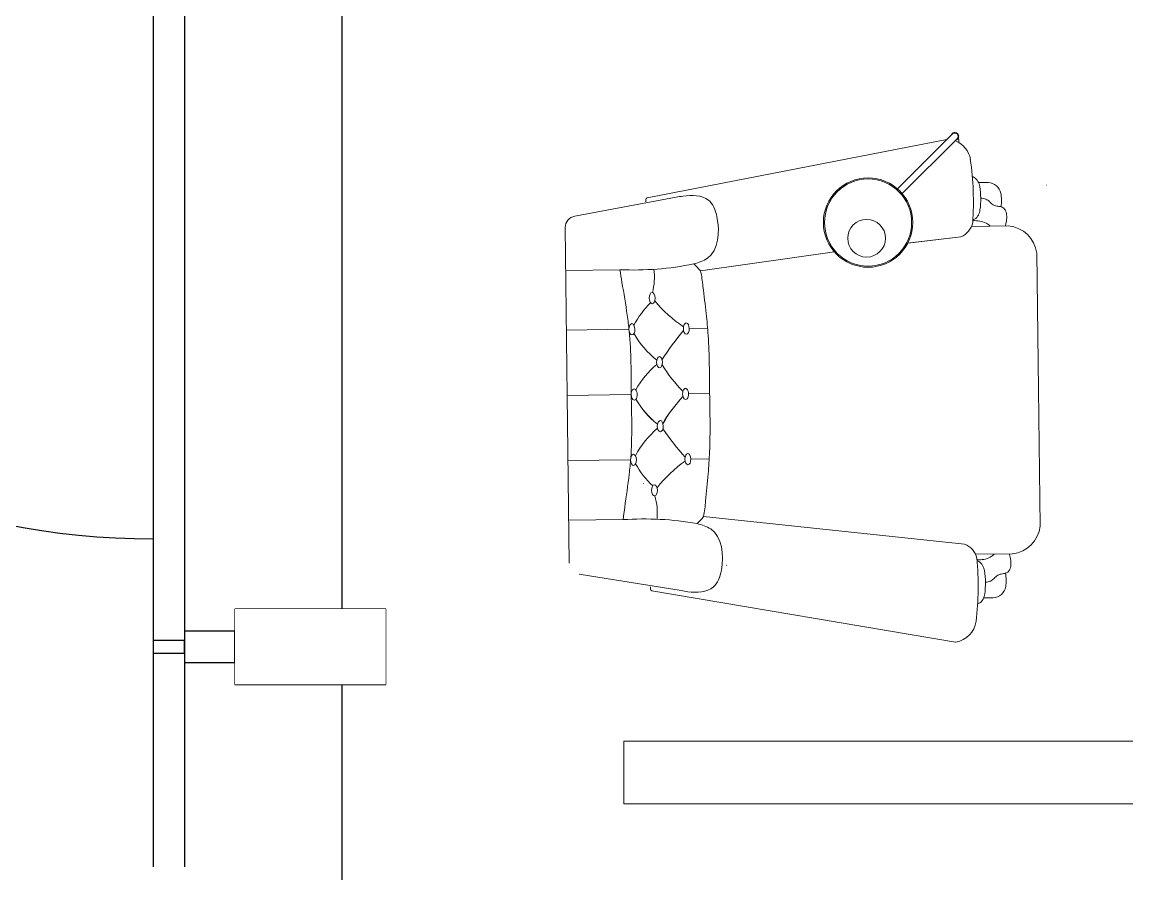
# Model space of a CAD drawing. Header units: centimetres. Extents: x -72470 to -43129, y -18750 to -16337.
# Drawn here: x -63673.7 to -63497.9, y -18426.5 to -18290.1 of the extents above; entities that cross this region are included whole.
import ezdxf

# ---------------------------------------------------------------- set-up
doc = ezdxf.new("R2010")
doc.units = ezdxf.units.CM
doc.header["$MEASUREMENT"] = 0
for name, color, linetype in [('11-021_3001-BLOK_B_ZEMIN_KAT$0$2DCAM1', 6, 'Continuous'), ('11-021_3001-BLOK_B_ZEMIN_KAT$0$2DKAPI', 180, 'Continuous'), ('11-021_3001-BLOK_B_ZEMIN_KAT$0$2DKONST1', 6, 'Continuous')]:
    doc.layers.add(name, color=color, linetype=linetype)
doc.layers.add('TEFRIS', color=30, linetype='Continuous', lineweight=9)

msp = doc.modelspace()

# ---------------------------------------------------------------- linework, layer by layer
at = {"layer": '11-021_3001-BLOK_B_ZEMIN_KAT$0$2DCAM1'}
for points in [[(-63778.58, -18179.44), (-63647.81, -18179.44), (-63647.81, -18424.45)], [(-63780.66, -18184.44), (-63652.81, -18184.44), (-63652.81, -18424.46)]]:
    msp.add_lwpolyline(points, dxfattribs=at)
at = {"layer": '11-021_3001-BLOK_B_ZEMIN_KAT$0$2DKAPI'}
msp.add_lwpolyline([(-63652.84, -18252.27), (-63772.84, -18252.27, 0.414214), (-63652.84, -18372.27)], format="xyb", dxfattribs=at)
at = {"layer": '11-021_3001-BLOK_B_ZEMIN_KAT$0$2DKONST1'}
for points in [[(-63615.81, -18395.44), (-63615.81, -18383.44), (-63639.81, -18383.44), (-63639.81, -18395.44)], [(-63616.81, -18394.44), (-63616.81, -18384.44), (-63638.81, -18384.44), (-63638.81, -18394.44)], [(-63639.81, -18391.94), (-63639.81, -18386.94), (-63647.81, -18386.94), (-63647.81, -18391.94)], [(-63647.81, -18390.44), (-63647.81, -18388.44), (-63652.81, -18388.44), (-63652.81, -18390.44)], [(-63647.81, -18390.44), (-63647.81, -18388.44), (-63652.81, -18388.44), (-63652.81, -18390.44)], [(-63647.81, -18390.44), (-63647.81, -18388.44), (-63652.81, -18388.44), (-63652.81, -18390.44)], [(-63647.81, -18390.44), (-63647.81, -18388.44), (-63652.81, -18388.44), (-63652.81, -18390.44)], [(-63647.81, -18390.44), (-63647.81, -18388.44), (-63652.81, -18388.44), (-63652.81, -18390.44)], [(-63647.81, -18390.44), (-63647.81, -18388.44), (-63652.81, -18388.44), (-63652.81, -18390.44)], [(-63647.81, -18390.44), (-63647.81, -18388.44), (-63652.81, -18388.44), (-63652.81, -18390.44)], [(-63647.81, -18390.44), (-63647.81, -18388.44), (-63652.81, -18388.44), (-63652.81, -18390.44)], [(-63647.81, -18390.44), (-63647.81, -18388.44), (-63652.81, -18388.44), (-63652.81, -18390.44)], [(-63647.81, -18390.44), (-63647.81, -18388.44), (-63652.81, -18388.44), (-63652.81, -18390.44)], [(-63647.81, -18390.44), (-63647.81, -18388.44), (-63652.81, -18388.44), (-63652.81, -18390.44)], [(-63647.81, -18390.44), (-63647.81, -18388.44), (-63652.81, -18388.44), (-63652.81, -18390.44)], [(-63647.81, -18390.44), (-63647.81, -18388.44), (-63652.81, -18388.44), (-63652.81, -18390.44)], [(-63647.81, -18390.44), (-63647.81, -18388.44), (-63652.81, -18388.44), (-63652.81, -18390.44)], [(-63647.81, -18390.44), (-63647.81, -18388.44), (-63652.81, -18388.44), (-63652.81, -18390.44)], [(-63647.81, -18390.44), (-63647.81, -18388.44), (-63652.81, -18388.44), (-63652.81, -18390.44)], [(-63647.81, -18390.44), (-63647.81, -18388.44), (-63652.81, -18388.44), (-63652.81, -18390.44)], [(-63647.81, -18390.44), (-63647.81, -18388.44), (-63652.81, -18388.44), (-63652.81, -18390.44)], [(-63647.81, -18390.44), (-63647.81, -18388.44), (-63652.81, -18388.44), (-63652.81, -18390.44)], [(-63647.81, -18390.44), (-63647.81, -18388.44), (-63652.81, -18388.44), (-63652.81, -18390.44)], [(-63647.81, -18390.44), (-63647.81, -18388.44), (-63652.81, -18388.44), (-63652.81, -18390.44)], [(-63647.81, -18390.44), (-63647.81, -18388.44), (-63652.81, -18388.44), (-63652.81, -18390.44)], [(-63647.81, -18390.44), (-63647.81, -18388.44), (-63652.81, -18388.44), (-63652.81, -18390.44)], [(-63647.81, -18390.44), (-63647.81, -18388.44), (-63652.81, -18388.44), (-63652.81, -18390.44)], [(-63647.81, -18390.44), (-63647.81, -18388.44), (-63652.81, -18388.44), (-63652.81, -18390.44)]]:
    msp.add_lwpolyline(points, close=True, dxfattribs=at)
at = {"layer": 'TEFRIS', "color": 0, "linetype": 'Continuous'}
for p, q in [((-63534.43, -18316.66), (-63525.64, -18307.87)), ((-63524.66, -18308.23), (-63524.64, -18309.2)), ((-63526.54, -18308.77), (-63574.23, -18318.04)), ((-63533.68, -18317.41), (-63524.89, -18308.63)), ((-63521.5, -18315.59), (-63519.97, -18315.58)), ((-63521.5, -18315.59), (-63519.97, -18315.58)), ((-63510.7, -18316.01), (-63510.73, -18315.99)), ((-63510.73, -18315.99), (-63510.7, -18316.01)), ((-63569.6, -18317.94), (-63585.73, -18320.97)), ((-63574.45, -18318.65), (-63574.45, -18318.3)), ((-63522.62, -18322.57), (-63516.73, -18322.5)), ((-63522.62, -18322.57), (-63516.73, -18322.5)), ((-63587.25, -18322.75), (-63586.96, -18349.45)), ((-63524.31, -18324.25), (-63532.87, -18325.26)), ((-63524.31, -18324.25), (-63532.77, -18325.25)), ((-63544.43, -18326.63), (-63565.72, -18329.63)), ((-63512.23, -18326.81), (-63511.96, -18348.53)), ((-63512.23, -18326.81), (-63511.96, -18348.53)), ((-63578.55, -18329.46), (-63587.2, -18329.57)), ((-63587.09, -18339.06), (-63577.11, -18338.94)), ((-63577.12, -18338.94), (-63587.09, -18339.06)), ((-63567.52, -18338.82), (-63564.6, -18338.78)), ((-63511.7, -18370.24), (-63511.96, -18348.53)), ((-63511.7, -18370.24), (-63511.96, -18348.53)), ((-63576.75, -18349.32), (-63586.96, -18349.45)), ((-63576.75, -18349.32), (-63586.96, -18349.45)), ((-63576.75, -18349.32), (-63586.96, -18349.45)), ((-63576.75, -18349.32), (-63586.96, -18349.45)), ((-63576.75, -18349.32), (-63586.96, -18349.45)), ((-63576.75, -18349.32), (-63586.96, -18349.45)), ((-63576.75, -18349.32), (-63586.96, -18349.45)), ((-63576.75, -18349.32), (-63586.96, -18349.45)), ((-63576.75, -18349.32), (-63586.96, -18349.45)), ((-63576.75, -18349.32), (-63586.96, -18349.45)), ((-63576.75, -18349.32), (-63586.96, -18349.45)), ((-63576.75, -18349.32), (-63586.96, -18349.45)), ((-63576.75, -18349.32), (-63586.96, -18349.45)), ((-63576.75, -18349.32), (-63586.96, -18349.45)), ((-63576.75, -18349.32), (-63586.96, -18349.45)), ((-63576.75, -18349.32), (-63586.96, -18349.45)), ((-63586.6, -18376.14), (-63586.96, -18349.45)), ((-63567.64, -18349.21), (-63564.28, -18349.17)), ((-63567.64, -18349.21), (-63564.28, -18349.17)), ((-63567.64, -18349.21), (-63564.28, -18349.17)), ((-63567.64, -18349.21), (-63564.28, -18349.17)), ((-63586.83, -18359.83), (-63576.85, -18359.71)), ((-63576.86, -18359.71), (-63586.83, -18359.83)), ((-63567.27, -18359.59), (-63564.35, -18359.56)), ((-63574.81, -18363.46), (-63574.77, -18363.46)), ((-63574.77, -18363.46), (-63574.81, -18363.46)), ((-63578.06, -18369.22), (-63586.71, -18369.32)), ((-63523.71, -18373.1), (-63565.24, -18368.74)), ((-63521.98, -18374.73), (-63516.09, -18374.66)), ((-63561.57, -18376.5), (-63561.55, -18376.47)), ((-63561.55, -18376.47), (-63561.57, -18376.5)), ((-63568.83, -18380.52), (-63585.03, -18377.88)), ((-63573.69, -18379.93), (-63573.69, -18380.28)), ((-63525.15, -18388.69), (-63573.46, -18380.54)), ((-63520.69, -18381.68), (-63519.16, -18381.66)), ((-63577.91, -18404.44), (-63377.91, -18404.44)), ((-63577.91, -18404.44), (-63577.91, -18414.44)), ((-63577.91, -18414.44), (-63377.91, -18414.44))]:
    msp.add_line(p, q, dxfattribs=at)
for centre, radius in [((-63539.07, -18321.96), 7.11), ((-63539.07, -18321.96), 6.93), ((-63539.3, -18324.46), 3)]:
    msp.add_circle(centre, radius, dxfattribs=at)
for centre, radius, start, end in [((-63525.26, -18308.24), 0.61, 287.5558, 165.394), ((-63525.26, -18308.25), 0.533, 314.9662, 134.9662), ((-63526.62, -18312.54), 3.88, 9.2911, 68.3644), ((-63568.93, -18318.66), 46.62, 355.9589, 8.3194), ((-63568.93, -18318.66), 46.62, 355.9589, 8.3194), ((-63520.06, -18317.75), 2.17, 11.9033, 87.5815), ((-63520.06, -18317.75), 2.17, 11.9033, 87.5815), ((-63524.52, -18318.45), 6.68, 351.5022, 9.9063), ((-63524.52, -18318.45), 6.68, 351.5022, 9.9063), ((-63574.18, -18318.3), 0.267, 100.1331, 180.7043), ((-63585.47, -18322.73), 1.78, 98.3265, 180.6304), ((-63525.57, -18321.28), 3.22, 293.111, 348.2068), ((-63525.57, -18321.28), 3.22, 293.111, 348.2068), ((-63517.17, -18327.46), 4.98, 7.5422, 84.9386), ((-63517.17, -18327.46), 4.98, 7.5422, 84.9386), ((-63576.45, -18280.5), 49.01, 267.5389, 281.359), ((-63582.83, -18330.62), 9.77, 345.2747, 7.1594), ((-63576.46, -18339.24), 14.41, 41.808, 47.8629), ((-63563.47, -18345.04), 14.52, 134.7045, 152.2957), ((-63556.67, -18320.96), 21.15, 219.4474, 236.1878), ((-63563.63, -18332.51), 14.52, 209.1128, 231.3542), ((-63538.85, -18364.7), 39.08, 139.1846, 147.5899), ((-63563.5, -18355.58), 14.37, 129.7428, 150.7648), ((-63552.33, -18332.66), 22.87, 211.4727, 224.9047), ((-63563.5, -18342.71), 14.52, 210.4422, 231.3542), ((-63563.66, -18342.74), 14.37, 210.6437, 231.6657), ((-63551.67, -18365.47), 23.12, 136.7755, 150.1355), ((-63551.93, -18365.38), 22.87, 136.5038, 149.9358), ((-63563.22, -18365.81), 14.52, 130.0543, 152.2957), ((-63539.24, -18333.01), 39.08, 213.8186, 222.224), ((-63563.37, -18353.28), 14.52, 209.1128, 226.704), ((-63555.98, -18377.18), 21.15, 125.2207, 141.9611), ((-63582.37, -18368.17), 9.77, 354.2491, 16.1339), ((-63574.76, -18418.12), 49.01, 80.0496, 93.8697), ((-63576.21, -18359.4), 14.41, 313.5456, 319.6005), ((-63516.65, -18369.71), 4.98, 276.4699, 353.8663), ((-63524.9, -18376.09), 3.22, 13.2017, 68.2975), ((-63568.18, -18379.79), 46.62, 353.0891, 5.4496), ((-63523.78, -18378.9), 6.68, 351.5022, 9.9063), ((-63573.42, -18380.27), 0.267, 180.7043, 261.2754), ((-63519.3, -18379.49), 2.17, 273.827, 349.5052), ((-63525.73, -18384.86), 3.88, 279.319, 352.1174)]:
    msp.add_arc(centre, radius, start, end, dxfattribs=at)
at = {"layer": 'TEFRIS', "color": 0, "linetype": 'Continuous', "extrusion": (0, 0, -1)}
for centre, major_axis in [((-63573.42, -18333.98), (-0.011, 0.891)), ((-63576.64, -18338.93), (-0.011, 0.891)), ((-63572.25, -18344.18), (-0.011, 0.891)), ((-63567.74, -18359.6), (0.011, -0.891))]:
    msp.add_ellipse(centre, major_axis=major_axis, ratio=0.528462, dxfattribs=at)
at = {"layer": 'TEFRIS', "color": 0, "linetype": 'Continuous'}
for centre, major_axis in [((-63567.99, -18338.83), (-0.011, 0.891)), ((-63572.13, -18354.35), (0.011, -0.891)), ((-63576.39, -18359.71), (0.011, -0.891)), ((-63573.05, -18364.57), (0.011, -0.891))]:
    msp.add_ellipse(centre, major_axis=major_axis, ratio=0.528462, dxfattribs=at)
at = {"layer": 'TEFRIS', "color": 0, "linetype": 'Continuous', "extrusion": (0, 0, -1)}
for centre, major_axis in [((-63576.28, -18349.32), (-0.011, 0.891)), ((-63576.28, -18349.32), (-0.011, 0.891)), ((-63568.11, -18349.22), (0.011, -0.891)), ((-63568.11, -18349.22), (0.011, -0.891))]:
    msp.add_ellipse(centre, major_axis=major_axis, ratio=0.528462, start_param=4.712389, end_param=7.853982, dxfattribs=at)
at = {"layer": 'TEFRIS', "color": 0, "linetype": 'Continuous'}
for centre, major_axis in [((-63568.11, -18349.22), (-0.011, 0.891)), ((-63568.11, -18349.22), (-0.011, 0.891)), ((-63576.28, -18349.32), (0.011, -0.891)), ((-63576.28, -18349.32), (0.011, -0.891))]:
    msp.add_ellipse(centre, major_axis=major_axis, ratio=0.528462, start_param=4.712389, end_param=7.853982, dxfattribs=at)
for points, knots in [([(-63522.48, -18314.66), (-63522.38, -18314.69), (-63522.02, -18314.83), (-63521.53, -18315.38), (-63521.2, -18316.55), (-63521.17, -18317.46), (-63521.14, -18318.08)], [0.35656, 0.35656, 0.35656, 0.35656, 0.689135, 1.682823, 2.666935, 4.752611, 4.752611, 4.752611, 4.752611]), ([(-63522.48, -18314.66), (-63522.38, -18314.69), (-63522.02, -18314.83), (-63521.53, -18315.38), (-63521.2, -18316.55), (-63521.17, -18317.46), (-63521.14, -18318.08)], [0.35656, 0.35656, 0.35656, 0.35656, 0.689135, 1.682823, 2.666935, 4.752611, 4.752611, 4.752611, 4.752611]), ([(-63522.38, -18321.53), (-63522.29, -18321.5), (-63521.93, -18321.35), (-63521.46, -18320.79), (-63521.17, -18319.61), (-63521.15, -18318.7), (-63521.14, -18318.08)], [0.372389, 0.372389, 0.372389, 0.372389, 0.689135, 1.682823, 2.666935, 4.752611, 4.752611, 4.752611, 4.752611]), ([(-63522.38, -18321.53), (-63522.29, -18321.5), (-63521.93, -18321.35), (-63521.46, -18320.79), (-63521.17, -18319.61), (-63521.15, -18318.7), (-63521.14, -18318.08)], [0.372389, 0.372389, 0.372389, 0.372389, 0.689135, 1.682823, 2.666935, 4.752611, 4.752611, 4.752611, 4.752611]), ([(-63521.14, -18318.08), (-63520.85, -18318.1), (-63520.34, -18318.16), (-63519.71, -18318.64), (-63519.29, -18319.13), (-63518.68, -18319.33), (-63518.25, -18319.38), (-63517.97, -18319.43), (-63517.91, -18319.44)], [0.305843, 0.305843, 0.305843, 0.305843, 1.255346, 2.040427, 2.89202, 3.384438, 4.174918, 4.355007, 4.355007, 4.355007, 4.355007]), ([(-63521.14, -18318.08), (-63520.85, -18318.1), (-63520.34, -18318.16), (-63519.71, -18318.64), (-63519.29, -18319.13), (-63518.68, -18319.33), (-63518.25, -18319.38), (-63517.97, -18319.43), (-63517.91, -18319.44)], [0.305843, 0.305843, 0.305843, 0.305843, 1.255346, 2.040427, 2.89202, 3.384438, 4.174918, 4.355007, 4.355007, 4.355007, 4.355007]), ([(-63517.91, -18319.44), (-63517.79, -18319.48), (-63517.48, -18319.6), (-63517.11, -18320.16), (-63516.97, -18320.99), (-63517.06, -18321.82), (-63517.2, -18322.33), (-63517.27, -18322.51)], [0, 0, 0, 0, 0.427423, 1.095062, 2.135609, 3.247139, 3.888617, 3.888617, 3.888617, 3.888617]), ([(-63517.91, -18319.44), (-63517.79, -18319.48), (-63517.48, -18319.6), (-63517.11, -18320.16), (-63516.97, -18320.99), (-63517.06, -18321.82), (-63517.2, -18322.33), (-63517.27, -18322.51)], [0, 0, 0, 0, 0.427423, 1.095062, 2.135609, 3.247139, 3.888617, 3.888617, 3.888617, 3.888617]), ([(-63522.39, -18321.66), (-63521.65, -18321.65), (-63520.7, -18321.74), (-63519.87, -18322.31), (-63519.67, -18322.51), (-63519.64, -18322.54)], [1.067319, 1.067319, 1.067319, 1.067319, 3.490275, 4.275356, 4.417413, 4.417413, 4.417413, 4.417413]), ([(-63522.39, -18321.66), (-63521.65, -18321.65), (-63520.7, -18321.74), (-63519.87, -18322.31), (-63519.67, -18322.51), (-63519.64, -18322.54)], [1.067319, 1.067319, 1.067319, 1.067319, 3.490275, 4.275356, 4.417413, 4.417413, 4.417413, 4.417413]), ([(-63576.75, -18349.32), (-63576.75, -18345.96), (-63576.75, -18341.74), (-63577.48, -18335.8), (-63578.06, -18332.55), (-63578.43, -18330.13), (-63578.55, -18329.46)], [0, 0, 0, 0, 11.31753, 14.215288, 20.189944, 22.471644, 22.471644, 22.471644, 22.471644]), ([(-63565.72, -18329.63), (-63565.53, -18330.46), (-63565.28, -18332.74), (-63564.82, -18336.17), (-63564.32, -18341.84), (-63564.3, -18346.09), (-63564.28, -18349.17)], [7.842946, 7.842946, 7.842946, 7.842946, 10.726144, 15.564237, 19.542398, 29.913928, 29.913928, 29.913928, 29.913928]), ([(-63576.75, -18349.32), (-63576.67, -18352.69), (-63576.56, -18356.92), (-63577.15, -18362.89), (-63577.65, -18366.15), (-63577.95, -18368.56), (-63578.06, -18369.22)], [0, 0, 0, 0, 11.358421, 14.256179, 20.230836, 22.470635, 22.470635, 22.470635, 22.470635]), ([(-63565.23, -18368.74), (-63565.07, -18367.91), (-63564.87, -18365.65), (-63564.5, -18362.21), (-63564.14, -18356.52), (-63564.22, -18352.26), (-63564.28, -18349.17)], [7.883801, 7.883801, 7.883801, 7.883801, 10.726144, 15.564237, 19.542398, 29.954825, 29.954825, 29.954825, 29.954825]), ([(-63521.73, -18375.64), (-63520.98, -18375.63), (-63520.03, -18375.52), (-63519.22, -18374.92), (-63519.03, -18374.73), (-63519, -18374.69)], [1.067319, 1.067319, 1.067319, 1.067319, 3.490275, 4.275356, 4.417413, 4.417413, 4.417413, 4.417413]), ([(-63517.2, -18377.75), (-63517.08, -18377.7), (-63516.77, -18377.58), (-63516.41, -18377.01), (-63516.29, -18376.17), (-63516.41, -18375.35), (-63516.55, -18374.84), (-63516.63, -18374.67)], [0, 0, 0, 0, 0.427423, 1.095062, 2.135609, 3.247139, 3.888617, 3.888617, 3.888617, 3.888617]), ([(-63521.71, -18375.77), (-63521.62, -18375.8), (-63521.26, -18375.94), (-63520.78, -18376.49), (-63520.45, -18377.66), (-63520.41, -18378.57), (-63520.39, -18379.19)], [0.372389, 0.372389, 0.372389, 0.372389, 0.689135, 1.682823, 2.666935, 4.752611, 4.752611, 4.752611, 4.752611]), ([(-63520.39, -18379.19), (-63520.1, -18379.17), (-63519.59, -18379.09), (-63518.98, -18378.59), (-63518.57, -18378.09), (-63517.96, -18377.87), (-63517.53, -18377.82), (-63517.25, -18377.76), (-63517.2, -18377.75)], [0.305843, 0.305843, 0.305843, 0.305843, 1.255346, 2.040427, 2.89202, 3.384438, 4.174918, 4.355007, 4.355007, 4.355007, 4.355007]), ([(-63521.64, -18382.64), (-63521.55, -18382.61), (-63521.19, -18382.46), (-63520.71, -18381.9), (-63520.42, -18380.72), (-63520.4, -18379.81), (-63520.39, -18379.19)], [0.35656, 0.35656, 0.35656, 0.35656, 0.689135, 1.682823, 2.666935, 4.752611, 4.752611, 4.752611, 4.752611])]:
    msp.add_open_spline(points, degree=3, knots=knots, dxfattribs=at)
for points in [[(-63566.79, -18328.55), (-63564.63, -18327.63), (-63563.11, -18321.03), (-63564.47, -18318.4), (-63568.52, -18317.75), (-63569.6, -18317.94)], [(-63566.29, -18369.84), (-63564.1, -18370.71), (-63562.41, -18377.27), (-63563.71, -18379.94), (-63567.75, -18380.69), (-63568.83, -18380.52)]]:
    msp.add_spline(points, degree=3, dxfattribs=at)

# ---------------------------------------------------------------- next in the draw order: wipeouts: each hides what was drawn before it
msp.add_wipeout([(-63615.81, -18395.44), (-63639.81, -18395.44), (-63639.81, -18383.44), (-63615.81, -18383.44)]).dxf.layer = '11-021_3001-BLOK_B_ZEMIN_KAT$0$2DKONST1'

# ---------------------------------------------------------------- next in the draw order: linework, layer by layer
at = {"layer": '11-021_3001-BLOK_B_ZEMIN_KAT$0$2DKONST1'}
for points in [[(-63615.81, -18395.44), (-63615.81, -18383.44), (-63639.81, -18383.44), (-63639.81, -18395.44)], [(-63616.81, -18394.44), (-63616.81, -18384.44), (-63638.81, -18384.44), (-63638.81, -18394.44)], [(-63639.81, -18391.94), (-63639.81, -18386.94), (-63647.81, -18386.94), (-63647.81, -18391.94)]]:
    msp.add_lwpolyline(points, close=True, dxfattribs=at)

# ---------------------------------------------------------------- next in the draw order: wipeouts: each hides what was drawn before it
msp.add_wipeout([(-63615.81, -18395.44), (-63639.81, -18395.44), (-63639.81, -18383.44), (-63615.81, -18383.44)]).dxf.layer = '11-021_3001-BLOK_B_ZEMIN_KAT$0$2DKONST1'

# ---------------------------------------------------------------- next in the draw order: linework, layer by layer
for points in [[(-63615.81, -18395.44), (-63615.81, -18383.44), (-63639.81, -18383.44), (-63639.81, -18395.44)], [(-63616.81, -18394.44), (-63616.81, -18384.44), (-63638.81, -18384.44), (-63638.81, -18394.44)], [(-63639.81, -18391.94), (-63639.81, -18386.94), (-63647.81, -18386.94), (-63647.81, -18391.94)]]:
    msp.add_lwpolyline(points, close=True, dxfattribs=at)

# ---------------------------------------------------------------- next in the draw order: wipeouts: each hides what was drawn before it
msp.add_wipeout([(-63615.81, -18395.44), (-63639.81, -18395.44), (-63639.81, -18383.44), (-63615.81, -18383.44)]).dxf.layer = '11-021_3001-BLOK_B_ZEMIN_KAT$0$2DKONST1'

# ---------------------------------------------------------------- next in the draw order: linework, layer by layer
for points in [[(-63615.81, -18395.44), (-63615.81, -18383.44), (-63639.81, -18383.44), (-63639.81, -18395.44)], [(-63616.81, -18394.44), (-63616.81, -18384.44), (-63638.81, -18384.44), (-63638.81, -18394.44)], [(-63639.81, -18391.94), (-63639.81, -18386.94), (-63647.81, -18386.94), (-63647.81, -18391.94)]]:
    msp.add_lwpolyline(points, close=True, dxfattribs=at)

# ---------------------------------------------------------------- next in the draw order: wipeouts: each hides what was drawn before it
msp.add_wipeout([(-63615.81, -18395.44), (-63639.81, -18395.44), (-63639.81, -18383.44), (-63615.81, -18383.44)]).dxf.layer = '11-021_3001-BLOK_B_ZEMIN_KAT$0$2DKONST1'

# ---------------------------------------------------------------- next in the draw order: linework, layer by layer
for points in [[(-63615.81, -18395.44), (-63615.81, -18383.44), (-63639.81, -18383.44), (-63639.81, -18395.44)], [(-63616.81, -18394.44), (-63616.81, -18384.44), (-63638.81, -18384.44), (-63638.81, -18394.44)], [(-63639.81, -18391.94), (-63639.81, -18386.94), (-63647.81, -18386.94), (-63647.81, -18391.94)]]:
    msp.add_lwpolyline(points, close=True, dxfattribs=at)

# ---------------------------------------------------------------- next in the draw order: wipeouts: each hides what was drawn before it
msp.add_wipeout([(-63615.81, -18395.44), (-63639.81, -18395.44), (-63639.81, -18383.44), (-63615.81, -18383.44)]).dxf.layer = '11-021_3001-BLOK_B_ZEMIN_KAT$0$2DKONST1'

# ---------------------------------------------------------------- next in the draw order: linework, layer by layer
for points in [[(-63615.81, -18395.44), (-63615.81, -18383.44), (-63639.81, -18383.44), (-63639.81, -18395.44)], [(-63616.81, -18394.44), (-63616.81, -18384.44), (-63638.81, -18384.44), (-63638.81, -18394.44)], [(-63639.81, -18391.94), (-63639.81, -18386.94), (-63647.81, -18386.94), (-63647.81, -18391.94)]]:
    msp.add_lwpolyline(points, close=True, dxfattribs=at)

# ---------------------------------------------------------------- next in the draw order: wipeouts: each hides what was drawn before it
msp.add_wipeout([(-63615.81, -18395.44), (-63639.81, -18395.44), (-63639.81, -18383.44), (-63615.81, -18383.44)]).dxf.layer = '11-021_3001-BLOK_B_ZEMIN_KAT$0$2DKONST1'

# ---------------------------------------------------------------- next in the draw order: linework, layer by layer
for points in [[(-63615.81, -18395.44), (-63615.81, -18383.44), (-63639.81, -18383.44), (-63639.81, -18395.44)], [(-63616.81, -18394.44), (-63616.81, -18384.44), (-63638.81, -18384.44), (-63638.81, -18394.44)], [(-63639.81, -18391.94), (-63639.81, -18386.94), (-63647.81, -18386.94), (-63647.81, -18391.94)]]:
    msp.add_lwpolyline(points, close=True, dxfattribs=at)

# ---------------------------------------------------------------- next in the draw order: wipeouts: each hides what was drawn before it
msp.add_wipeout([(-63615.81, -18395.44), (-63639.81, -18395.44), (-63639.81, -18383.44), (-63615.81, -18383.44)]).dxf.layer = '11-021_3001-BLOK_B_ZEMIN_KAT$0$2DKONST1'

# ---------------------------------------------------------------- next in the draw order: linework, layer by layer
for points in [[(-63615.81, -18395.44), (-63615.81, -18383.44), (-63639.81, -18383.44), (-63639.81, -18395.44)], [(-63616.81, -18394.44), (-63616.81, -18384.44), (-63638.81, -18384.44), (-63638.81, -18394.44)], [(-63639.81, -18391.94), (-63639.81, -18386.94), (-63647.81, -18386.94), (-63647.81, -18391.94)]]:
    msp.add_lwpolyline(points, close=True, dxfattribs=at)

# ---------------------------------------------------------------- next in the draw order: wipeouts: each hides what was drawn before it
msp.add_wipeout([(-63615.81, -18395.44), (-63639.81, -18395.44), (-63639.81, -18383.44), (-63615.81, -18383.44)]).dxf.layer = '11-021_3001-BLOK_B_ZEMIN_KAT$0$2DKONST1'

# ---------------------------------------------------------------- next in the draw order: linework, layer by layer
for points in [[(-63615.81, -18395.44), (-63615.81, -18383.44), (-63639.81, -18383.44), (-63639.81, -18395.44)], [(-63616.81, -18394.44), (-63616.81, -18384.44), (-63638.81, -18384.44), (-63638.81, -18394.44)], [(-63639.81, -18391.94), (-63639.81, -18386.94), (-63647.81, -18386.94), (-63647.81, -18391.94)]]:
    msp.add_lwpolyline(points, close=True, dxfattribs=at)

# ---------------------------------------------------------------- next in the draw order: wipeouts: each hides what was drawn before it
msp.add_wipeout([(-63615.81, -18395.44), (-63639.81, -18395.44), (-63639.81, -18383.44), (-63615.81, -18383.44)]).dxf.layer = '11-021_3001-BLOK_B_ZEMIN_KAT$0$2DKONST1'

# ---------------------------------------------------------------- next in the draw order: linework, layer by layer
for points in [[(-63615.81, -18395.44), (-63615.81, -18383.44), (-63639.81, -18383.44), (-63639.81, -18395.44)], [(-63616.81, -18394.44), (-63616.81, -18384.44), (-63638.81, -18384.44), (-63638.81, -18394.44)], [(-63639.81, -18391.94), (-63639.81, -18386.94), (-63647.81, -18386.94), (-63647.81, -18391.94)]]:
    msp.add_lwpolyline(points, close=True, dxfattribs=at)

# ---------------------------------------------------------------- next in the draw order: wipeouts: each hides what was drawn before it
msp.add_wipeout([(-63615.81, -18395.44), (-63639.81, -18395.44), (-63639.81, -18383.44), (-63615.81, -18383.44)]).dxf.layer = '11-021_3001-BLOK_B_ZEMIN_KAT$0$2DKONST1'

# ---------------------------------------------------------------- next in the draw order: linework, layer by layer
for points in [[(-63615.81, -18395.44), (-63615.81, -18383.44), (-63639.81, -18383.44), (-63639.81, -18395.44)], [(-63616.81, -18394.44), (-63616.81, -18384.44), (-63638.81, -18384.44), (-63638.81, -18394.44)], [(-63639.81, -18391.94), (-63639.81, -18386.94), (-63647.81, -18386.94), (-63647.81, -18391.94)]]:
    msp.add_lwpolyline(points, close=True, dxfattribs=at)

# ---------------------------------------------------------------- next in the draw order: wipeouts: each hides what was drawn before it
msp.add_wipeout([(-63615.81, -18395.44), (-63639.81, -18395.44), (-63639.81, -18383.44), (-63615.81, -18383.44)]).dxf.layer = '11-021_3001-BLOK_B_ZEMIN_KAT$0$2DKONST1'

# ---------------------------------------------------------------- next in the draw order: linework, layer by layer
for points in [[(-63615.81, -18395.44), (-63615.81, -18383.44), (-63639.81, -18383.44), (-63639.81, -18395.44)], [(-63616.81, -18394.44), (-63616.81, -18384.44), (-63638.81, -18384.44), (-63638.81, -18394.44)], [(-63639.81, -18391.94), (-63639.81, -18386.94), (-63647.81, -18386.94), (-63647.81, -18391.94)]]:
    msp.add_lwpolyline(points, close=True, dxfattribs=at)

# ---------------------------------------------------------------- next in the draw order: wipeouts: each hides what was drawn before it
msp.add_wipeout([(-63615.81, -18395.44), (-63639.81, -18395.44), (-63639.81, -18383.44), (-63615.81, -18383.44)]).dxf.layer = '11-021_3001-BLOK_B_ZEMIN_KAT$0$2DKONST1'

# ---------------------------------------------------------------- next in the draw order: linework, layer by layer
for points in [[(-63615.81, -18395.44), (-63615.81, -18383.44), (-63639.81, -18383.44), (-63639.81, -18395.44)], [(-63616.81, -18394.44), (-63616.81, -18384.44), (-63638.81, -18384.44), (-63638.81, -18394.44)], [(-63639.81, -18391.94), (-63639.81, -18386.94), (-63647.81, -18386.94), (-63647.81, -18391.94)]]:
    msp.add_lwpolyline(points, close=True, dxfattribs=at)

# ---------------------------------------------------------------- next in the draw order: wipeouts: each hides what was drawn before it
msp.add_wipeout([(-63615.81, -18395.44), (-63639.81, -18395.44), (-63639.81, -18383.44), (-63615.81, -18383.44)]).dxf.layer = '11-021_3001-BLOK_B_ZEMIN_KAT$0$2DKONST1'

# ---------------------------------------------------------------- next in the draw order: linework, layer by layer
for points in [[(-63615.81, -18395.44), (-63615.81, -18383.44), (-63639.81, -18383.44), (-63639.81, -18395.44)], [(-63616.81, -18394.44), (-63616.81, -18384.44), (-63638.81, -18384.44), (-63638.81, -18394.44)], [(-63639.81, -18391.94), (-63639.81, -18386.94), (-63647.81, -18386.94), (-63647.81, -18391.94)]]:
    msp.add_lwpolyline(points, close=True, dxfattribs=at)

# ---------------------------------------------------------------- next in the draw order: wipeouts: each hides what was drawn before it
msp.add_wipeout([(-63615.81, -18395.44), (-63639.81, -18395.44), (-63639.81, -18383.44), (-63615.81, -18383.44)]).dxf.layer = '11-021_3001-BLOK_B_ZEMIN_KAT$0$2DKONST1'

# ---------------------------------------------------------------- next in the draw order: linework, layer by layer
for points in [[(-63615.81, -18395.44), (-63615.81, -18383.44), (-63639.81, -18383.44), (-63639.81, -18395.44)], [(-63616.81, -18394.44), (-63616.81, -18384.44), (-63638.81, -18384.44), (-63638.81, -18394.44)], [(-63639.81, -18391.94), (-63639.81, -18386.94), (-63647.81, -18386.94), (-63647.81, -18391.94)]]:
    msp.add_lwpolyline(points, close=True, dxfattribs=at)

# ---------------------------------------------------------------- next in the draw order: wipeouts: each hides what was drawn before it
msp.add_wipeout([(-63615.81, -18395.44), (-63639.81, -18395.44), (-63639.81, -18383.44), (-63615.81, -18383.44)]).dxf.layer = '11-021_3001-BLOK_B_ZEMIN_KAT$0$2DKONST1'

# ---------------------------------------------------------------- next in the draw order: linework, layer by layer
for points in [[(-63615.81, -18395.44), (-63615.81, -18383.44), (-63639.81, -18383.44), (-63639.81, -18395.44)], [(-63616.81, -18394.44), (-63616.81, -18384.44), (-63638.81, -18384.44), (-63638.81, -18394.44)], [(-63639.81, -18391.94), (-63639.81, -18386.94), (-63647.81, -18386.94), (-63647.81, -18391.94)]]:
    msp.add_lwpolyline(points, close=True, dxfattribs=at)

# ---------------------------------------------------------------- next in the draw order: wipeouts: each hides what was drawn before it
msp.add_wipeout([(-63615.81, -18395.44), (-63639.81, -18395.44), (-63639.81, -18383.44), (-63615.81, -18383.44)]).dxf.layer = '11-021_3001-BLOK_B_ZEMIN_KAT$0$2DKONST1'

# ---------------------------------------------------------------- next in the draw order: linework, layer by layer
for points in [[(-63615.81, -18395.44), (-63615.81, -18383.44), (-63639.81, -18383.44), (-63639.81, -18395.44)], [(-63616.81, -18394.44), (-63616.81, -18384.44), (-63638.81, -18384.44), (-63638.81, -18394.44)], [(-63639.81, -18391.94), (-63639.81, -18386.94), (-63647.81, -18386.94), (-63647.81, -18391.94)]]:
    msp.add_lwpolyline(points, close=True, dxfattribs=at)

# ---------------------------------------------------------------- next in the draw order: wipeouts: each hides what was drawn before it
msp.add_wipeout([(-63615.81, -18395.44), (-63639.81, -18395.44), (-63639.81, -18383.44), (-63615.81, -18383.44)]).dxf.layer = '11-021_3001-BLOK_B_ZEMIN_KAT$0$2DKONST1'

# ---------------------------------------------------------------- next in the draw order: linework, layer by layer
for points in [[(-63615.81, -18395.44), (-63615.81, -18383.44), (-63639.81, -18383.44), (-63639.81, -18395.44)], [(-63616.81, -18394.44), (-63616.81, -18384.44), (-63638.81, -18384.44), (-63638.81, -18394.44)], [(-63639.81, -18391.94), (-63639.81, -18386.94), (-63647.81, -18386.94), (-63647.81, -18391.94)]]:
    msp.add_lwpolyline(points, close=True, dxfattribs=at)

# ---------------------------------------------------------------- next in the draw order: wipeouts: each hides what was drawn before it
msp.add_wipeout([(-63615.81, -18395.44), (-63639.81, -18395.44), (-63639.81, -18383.44), (-63615.81, -18383.44)]).dxf.layer = '11-021_3001-BLOK_B_ZEMIN_KAT$0$2DKONST1'

# ---------------------------------------------------------------- next in the draw order: linework, layer by layer
for points in [[(-63615.81, -18395.44), (-63615.81, -18383.44), (-63639.81, -18383.44), (-63639.81, -18395.44)], [(-63616.81, -18394.44), (-63616.81, -18384.44), (-63638.81, -18384.44), (-63638.81, -18394.44)], [(-63639.81, -18391.94), (-63639.81, -18386.94), (-63647.81, -18386.94), (-63647.81, -18391.94)]]:
    msp.add_lwpolyline(points, close=True, dxfattribs=at)

# ---------------------------------------------------------------- next in the draw order: wipeouts: each hides what was drawn before it
msp.add_wipeout([(-63615.81, -18395.44), (-63639.81, -18395.44), (-63639.81, -18383.44), (-63615.81, -18383.44)]).dxf.layer = '11-021_3001-BLOK_B_ZEMIN_KAT$0$2DKONST1'

# ---------------------------------------------------------------- next in the draw order: linework, layer by layer
for points in [[(-63615.81, -18395.44), (-63615.81, -18383.44), (-63639.81, -18383.44), (-63639.81, -18395.44)], [(-63616.81, -18394.44), (-63616.81, -18384.44), (-63638.81, -18384.44), (-63638.81, -18394.44)], [(-63639.81, -18391.94), (-63639.81, -18386.94), (-63647.81, -18386.94), (-63647.81, -18391.94)]]:
    msp.add_lwpolyline(points, close=True, dxfattribs=at)

# ---------------------------------------------------------------- next in the draw order: wipeouts: each hides what was drawn before it
msp.add_wipeout([(-63615.81, -18395.44), (-63639.81, -18395.44), (-63639.81, -18383.44), (-63615.81, -18383.44)]).dxf.layer = '11-021_3001-BLOK_B_ZEMIN_KAT$0$2DKONST1'

# ---------------------------------------------------------------- next in the draw order: linework, layer by layer
for points in [[(-63615.81, -18395.44), (-63615.81, -18383.44), (-63639.81, -18383.44), (-63639.81, -18395.44)], [(-63616.81, -18394.44), (-63616.81, -18384.44), (-63638.81, -18384.44), (-63638.81, -18394.44)], [(-63639.81, -18391.94), (-63639.81, -18386.94), (-63647.81, -18386.94), (-63647.81, -18391.94)]]:
    msp.add_lwpolyline(points, close=True, dxfattribs=at)

# ---------------------------------------------------------------- next in the draw order: wipeouts: each hides what was drawn before it
msp.add_wipeout([(-63615.81, -18395.44), (-63639.81, -18395.44), (-63639.81, -18383.44), (-63615.81, -18383.44)]).dxf.layer = '11-021_3001-BLOK_B_ZEMIN_KAT$0$2DKONST1'

# ---------------------------------------------------------------- next in the draw order: linework, layer by layer
for points in [[(-63615.81, -18395.44), (-63615.81, -18383.44), (-63639.81, -18383.44), (-63639.81, -18395.44)], [(-63616.81, -18394.44), (-63616.81, -18384.44), (-63638.81, -18384.44), (-63638.81, -18394.44)], [(-63639.81, -18391.94), (-63639.81, -18386.94), (-63647.81, -18386.94), (-63647.81, -18391.94)]]:
    msp.add_lwpolyline(points, close=True, dxfattribs=at)

# ---------------------------------------------------------------- next in the draw order: wipeouts: each hides what was drawn before it
msp.add_wipeout([(-63615.81, -18395.44), (-63639.81, -18395.44), (-63639.81, -18383.44), (-63615.81, -18383.44)]).dxf.layer = '11-021_3001-BLOK_B_ZEMIN_KAT$0$2DKONST1'

# ---------------------------------------------------------------- next in the draw order: linework, layer by layer
for points in [[(-63615.81, -18395.44), (-63615.81, -18383.44), (-63639.81, -18383.44), (-63639.81, -18395.44)], [(-63616.81, -18394.44), (-63616.81, -18384.44), (-63638.81, -18384.44), (-63638.81, -18394.44)], [(-63639.81, -18391.94), (-63639.81, -18386.94), (-63647.81, -18386.94), (-63647.81, -18391.94)]]:
    msp.add_lwpolyline(points, close=True, dxfattribs=at)

# ---------------------------------------------------------------- next in the draw order: wipeouts: each hides what was drawn before it
msp.add_wipeout([(-63615.81, -18395.44), (-63639.81, -18395.44), (-63639.81, -18383.44), (-63615.81, -18383.44)]).dxf.layer = '11-021_3001-BLOK_B_ZEMIN_KAT$0$2DKONST1'

# ---------------------------------------------------------------- next in the draw order: linework, layer by layer
for points in [[(-63615.81, -18395.44), (-63615.81, -18383.44), (-63639.81, -18383.44), (-63639.81, -18395.44)], [(-63616.81, -18394.44), (-63616.81, -18384.44), (-63638.81, -18384.44), (-63638.81, -18394.44)], [(-63639.81, -18391.94), (-63639.81, -18386.94), (-63647.81, -18386.94), (-63647.81, -18391.94)]]:
    msp.add_lwpolyline(points, close=True, dxfattribs=at)

# ---------------------------------------------------------------- next in the draw order: wipeouts: each hides what was drawn before it
msp.add_wipeout([(-63615.81, -18395.44), (-63639.81, -18395.44), (-63639.81, -18383.44), (-63615.81, -18383.44)]).dxf.layer = '11-021_3001-BLOK_B_ZEMIN_KAT$0$2DKONST1'

# ---------------------------------------------------------------- next in the draw order: linework, layer by layer
at = {"layer": '11-021_3001-BLOK_B_ZEMIN_KAT$0$2DCAM1'}
msp.add_lwpolyline([(-63768.23, -18154.44), (-63622.81, -18154.44), (-63622.81, -18426.53)], dxfattribs=at)
at = {"layer": '11-021_3001-BLOK_B_ZEMIN_KAT$0$2DKONST1'}
for points in [[(-63615.81, -18395.44), (-63615.81, -18383.44), (-63639.81, -18383.44), (-63639.81, -18395.44)], [(-63616.81, -18394.44), (-63616.81, -18384.44), (-63638.81, -18384.44), (-63638.81, -18394.44)], [(-63639.81, -18391.94), (-63639.81, -18386.94), (-63647.81, -18386.94), (-63647.81, -18391.94)]]:
    msp.add_lwpolyline(points, close=True, dxfattribs=at)

# ---------------------------------------------------------------- next in the draw order: wipeouts: each hides what was drawn before it
msp.add_wipeout([(-63615.81, -18395.44), (-63639.81, -18395.44), (-63639.81, -18383.44), (-63615.81, -18383.44)]).dxf.layer = '11-021_3001-BLOK_B_ZEMIN_KAT$0$2DKONST1'

doc.saveas('drawing.dxf')
